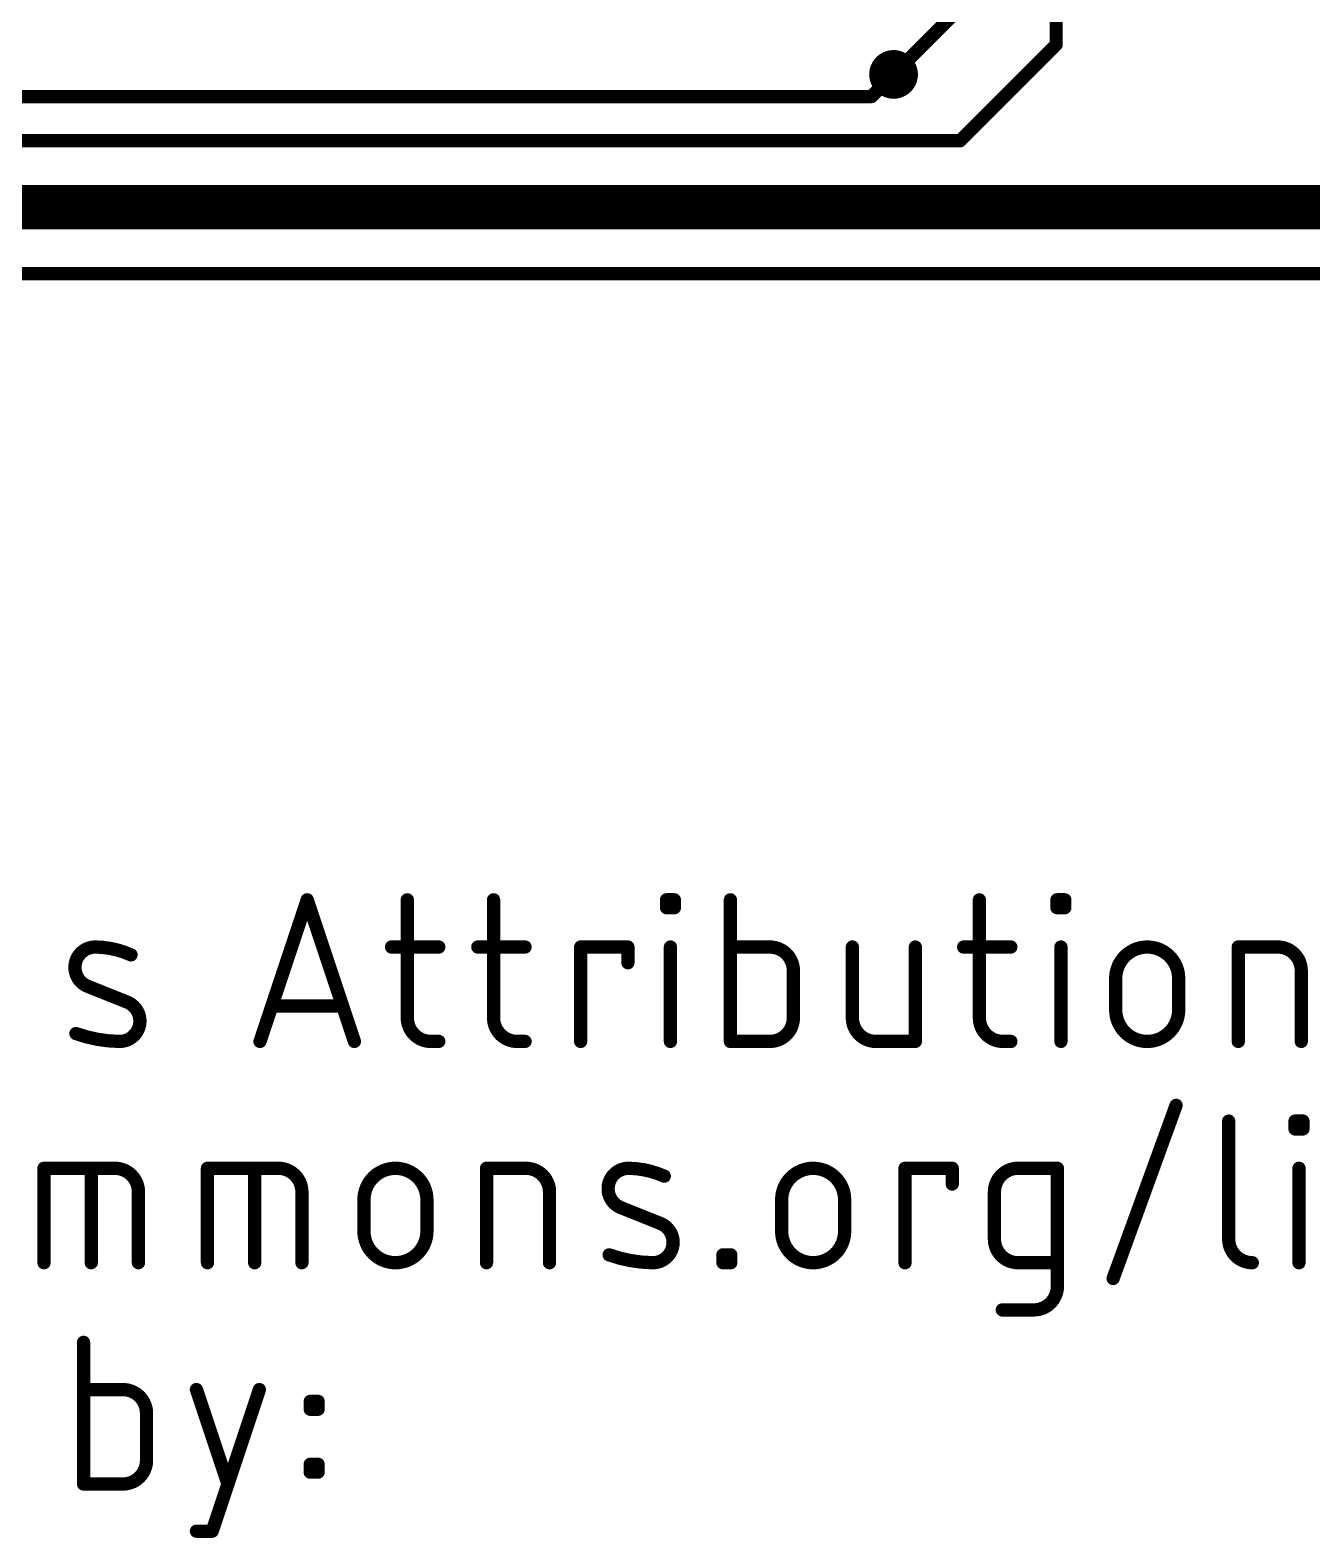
# Model space of a CAD drawing. Extents: x -15.2 to 71.4, y -14.5 to 36.9.
# Drawn here: x 27.43 to 42.14, y -14.51 to 2.79 of the extents above; entities that cross this region are included whole.
import ezdxf

# ---------------------------------------------------------------- set-up
doc = ezdxf.new("R2010")
doc.units = 0
for name, color, linetype in [('1', 12, 'CONTINUOUS'), ('16', 132, 'CONTINUOUS'), ('18', 110, 'CONTINUOUS'), ('20', 31, 'CONTINUOUS'), ('51', 53, 'CONTINUOUS')]:
    doc.layers.add(name, color=color, linetype=linetype)

# ---------------------------------------------------------------- blocks, each defined once
blk = doc.blocks.new('ROUNDV')
at = {"const_width": 0.5}
blk.add_lwpolyline([(0, -0.25, 1), (0, 0.25, 1), (0, -0.25)], format="xyb", dxfattribs=at)

msp = doc.modelspace()

# ---------------------------------------------------------------- linework, layer by layer
at = {"layer": '1'}
for points, const_width in [([(39.204, 3.556), (39.204, 2.628)], 0.1524), ([(39.204, 2.628), (38.1, 1.524)], 0.1524), ([(37.084, 2.032), (37.338, 2.286)], 0.1524), ([(20.32, 2.032), (37.084, 2.032)], 0.1524), ([(38.1, 1.524), (16.256, 1.524)], 0.1524), ([(44.45, 0.762), (12.065, 0.762)], 0.508), ([(54.61, 0), (0, 0)], 0.1524)]:
    msp.add_lwpolyline(points, dxfattribs=dict(at, const_width=const_width))
at = {"layer": '1', "const_width": 0.0762}
for points in [[(39.1659, 2.628, 1), (39.2421, 2.628)], [(39.2309, 2.6011, 1), (39.1771, 2.6549)], [(37.3649, 2.2591, 1), (37.3111, 2.3129)], [(37.0571, 2.0589, 1), (37.1109, 2.0051)], [(37.084, 1.9939, 1), (37.084, 2.0701)], [(38.0731, 1.5509, 1), (38.1269, 1.4971)], [(38.1, 1.4859, 1), (38.1, 1.5621)]]:
    msp.add_lwpolyline(points, format="xyb", dxfattribs=at)
at = {"layer": '16', "const_width": 0.1524}
for points in [[(37.338, 2.286), (39.37, 4.318)], [(54.61, 0), (0, 0)]]:
    msp.add_lwpolyline(points, dxfattribs=at)
at = {"layer": '16', "const_width": 0.0762}
msp.add_lwpolyline([(37.3111, 2.3129, 1), (37.3649, 2.2591)], format="xyb", dxfattribs=at)
at = {"layer": '20', "const_width": 0.1524}
msp.add_lwpolyline([(0, 0), (54.61, 0)], dxfattribs=at)
at = {"layer": '51', "const_width": 0.1524}
for points in [[(30.0673, -8.8138), (30.6091, -7.1882)], [(30.6091, -7.1882), (31.151, -8.8138)], [(31.7577, -7.1882), (31.7577, -8.5429)], [(32.7477, -7.1882), (32.7477, -8.5429)], [(34.7323, -7.2785), (34.7323, -7.1882)], [(34.7323, -7.1882), (34.8226, -7.1882)], [(34.8226, -7.2785), (34.7323, -7.2785)], [(34.8226, -7.1882), (34.8226, -7.2785)], [(35.4656, -7.1882), (35.4656, -8.8138)], [(38.3228, -7.1882), (38.3228, -8.5429)], [(39.2132, -7.2785), (39.2132, -7.1882)], [(39.2132, -7.1882), (39.3035, -7.1882)], [(39.3035, -7.2785), (39.2132, -7.2785)], [(39.3035, -7.1882), (39.3035, -7.2785)], [(31.5771, -7.7301), (32.1189, -7.7301)], [(32.567, -7.7301), (33.1089, -7.7301)], [(33.7473, -8.8138), (33.7473, -7.7301)], [(33.7473, -7.7301), (34.2892, -7.7301)], [(34.2892, -7.7301), (34.2892, -7.9107)], [(34.7774, -8.8138), (34.7774, -7.7301)], [(35.9172, -7.7301), (35.4656, -7.7301)], [(36.8651, -7.7301), (36.8651, -8.5429)], [(37.5876, -8.8138), (37.5876, -7.7301)], [(38.1422, -7.7301), (38.684, -7.7301)], [(39.2584, -8.8138), (39.2584, -7.7301)], [(41.2939, -8.8138), (41.2939, -7.7301)], [(41.2939, -7.7301), (41.7455, -7.7301)], [(36.1881, -8.5429), (36.1881, -8.001)], [(42.0164, -8.001), (42.0164, -8.8138)], [(28.5423, -8.3622), (28.0908, -8.1816)], [(39.8871, -8.4526), (39.8871, -8.0913)], [(40.6096, -8.0913), (40.6096, -8.4526)], [(31.0155, -8.4074), (30.2027, -8.4074)], [(32.0286, -8.8138), (32.1189, -8.8138)], [(33.0186, -8.8138), (33.1089, -8.8138)], [(35.4656, -8.8138), (35.9172, -8.8138)], [(37.136, -8.8138), (37.5876, -8.8138)], [(38.5937, -8.8138), (38.684, -8.8138)], [(39.8575, -11.5344), (40.58, -9.5476)], [(41.1838, -9.7282), (41.1838, -11.0829)], [(41.9451, -9.8185), (41.9451, -9.7282)], [(41.9451, -9.7282), (42.0354, -9.7282)], [(42.0354, -9.7282), (42.0354, -9.8185)], [(42.0354, -9.8185), (41.9451, -9.8185)], [(27.5887, -11.3538), (27.5887, -10.2701)], [(27.5887, -10.2701), (28.4015, -10.2701)], [(28.1306, -11.3538), (28.1306, -10.2701)], [(29.4645, -11.3538), (29.4645, -10.2701)], [(29.4645, -10.2701), (30.2773, -10.2701)], [(30.0063, -11.3538), (30.0063, -10.2701)], [(32.6671, -11.3538), (32.6671, -10.2701)], [(32.6671, -10.2701), (33.1187, -10.2701)], [(37.4692, -11.3538), (37.4692, -10.2701)], [(37.4692, -10.2701), (38.0111, -10.2701)], [(38.0111, -10.2701), (38.0111, -10.4507)], [(38.7664, -10.2701), (39.2179, -10.2701)], [(39.2179, -10.2701), (39.2179, -11.6247)], [(41.9903, -11.3538), (41.9903, -10.2701)], [(28.6725, -10.541), (28.6725, -11.3538)], [(30.5482, -10.541), (30.5482, -11.3538)], [(31.2603, -10.9926), (31.2603, -10.6313)], [(31.9828, -10.6313), (31.9828, -10.9926)], [(33.3896, -10.541), (33.3896, -11.3538)], [(36.0539, -10.9926), (36.0539, -10.6313)], [(36.7764, -10.6313), (36.7764, -10.9926)], [(38.4955, -11.0829), (38.4955, -10.541)], [(34.661, -10.9022), (34.2094, -10.7216)], [(35.38, -11.3538), (35.38, -11.2635)], [(35.38, -11.2635), (35.4703, -11.2635)], [(35.4703, -11.2635), (35.4703, -11.3538)], [(35.4703, -11.3538), (35.38, -11.3538)], [(39.2179, -11.3538), (38.7664, -11.3538)], [(38.947, -11.8957), (38.5858, -11.8957)], [(28.0425, -12.2682), (28.0425, -13.8938)], [(28.4941, -12.8101), (28.0425, -12.8101)], [(29.3378, -12.8101), (29.699, -13.8938)], [(29.5184, -14.4357), (30.0603, -12.8101)], [(30.6439, -13.0358), (30.6439, -12.9455)], [(30.6439, -12.9455), (30.7342, -12.9455)], [(30.7342, -13.0358), (30.6439, -13.0358)], [(30.7342, -12.9455), (30.7342, -13.0358)], [(28.765, -13.6229), (28.765, -13.081)], [(30.6439, -13.7583), (30.6439, -13.668)], [(30.6439, -13.668), (30.7342, -13.668)], [(30.7342, -13.668), (30.7342, -13.7583)], [(28.0425, -13.8938), (28.4941, -13.8938)], [(30.7342, -13.7583), (30.6439, -13.7583)], [(29.3378, -14.4357), (29.5184, -14.4357)]]:
    msp.add_lwpolyline(points, dxfattribs=at)
at = {"layer": '51'}
for points, const_width in [([(30.6453, -7.1762, 1), (30.573, -7.2002)], 0.0762), ([(30.6453, -7.2002, 1), (30.573, -7.1762)], 0.0762), ([(31.7958, -7.1882, 1), (31.7196, -7.1882)], 0.0762), ([(32.7858, -7.1882, 1), (32.7096, -7.1882)], 0.0762), ([(34.7704, -7.1882, 1), (34.6942, -7.1882)], 0.0762), ([(34.7323, -7.1501, 1), (34.7323, -7.2263)], 0.0762), ([(34.7323, -7.2404, 1), (34.7323, -7.3166)], 0.0762), ([(34.6942, -7.2785, 1), (34.7704, -7.2785)], 0.0762), ([(34.8607, -7.1882, 1), (34.7845, -7.1882)], 0.0762), ([(34.7845, -7.2785, 1), (34.8607, -7.2785)], 0.0762), ([(34.8226, -7.2263, 1), (34.8226, -7.1501)], 0.0762), ([(34.8226, -7.3166, 1), (34.8226, -7.2404)], 0.0762), ([(35.5037, -7.1882, 1), (35.4275, -7.1882)], 0.0762), ([(38.3609, -7.1882, 1), (38.2847, -7.1882)], 0.0762), ([(39.2513, -7.1882, 1), (39.1751, -7.1882)], 0.0762), ([(39.2132, -7.1501, 1), (39.2132, -7.2263)], 0.0762), ([(39.2132, -7.2404, 1), (39.2132, -7.3166)], 0.0762), ([(39.1751, -7.2785, 1), (39.2513, -7.2785)], 0.0762), ([(39.3416, -7.1882, 1), (39.2654, -7.1882)], 0.0762), ([(39.2654, -7.2785, 1), (39.3416, -7.2785)], 0.0762), ([(39.3035, -7.2263, 1), (39.3035, -7.1501)], 0.0762), ([(39.3035, -7.3166, 1), (39.3035, -7.2404)], 0.0762), ([(28.1811, -7.7301, 0.8318), (28.0908, -8.1816)], 0.1524), ([(28.1816, -7.692, 1), (28.1805, -7.7682)], 0.0762), ([(28.5875, -7.8204, 0.1026), (28.1811, -7.7301)], 0.1524), ([(28.1805, -7.7682, 1), (28.1816, -7.692)], 0.0762), ([(28.5718, -7.8551, 1), (28.6031, -7.7856)], 0.0762), ([(31.5771, -7.692, 1), (31.5771, -7.7682)], 0.0762), ([(32.1189, -7.7682, 1), (32.1189, -7.692)], 0.0762), ([(32.567, -7.692, 1), (32.567, -7.7682)], 0.0762), ([(33.1089, -7.7682, 1), (33.1089, -7.692)], 0.0762), ([(33.7854, -7.7301, 1), (33.7092, -7.7301)], 0.0762), ([(33.7473, -7.692, 1), (33.7473, -7.7682)], 0.0762), ([(34.3273, -7.7301, 1), (34.2511, -7.7301)], 0.0762), ([(34.2892, -7.7682, 1), (34.2892, -7.692)], 0.0762), ([(34.8155, -7.7301, 1), (34.7393, -7.7301)], 0.0762), ([(35.4656, -7.692, 1), (35.4656, -7.7682)], 0.0762), ([(36.1881, -8.001, 0.4142), (35.9172, -7.7301)], 0.1524), ([(35.9172, -7.692, 1), (35.9172, -7.7682)], 0.0762), ([(35.9172, -7.7682, 1), (35.9172, -7.692)], 0.0762), ([(36.9032, -7.7301, 1), (36.827, -7.7301)], 0.0762), ([(37.6257, -7.7301, 1), (37.5495, -7.7301)], 0.0762), ([(38.1422, -7.692, 1), (38.1422, -7.7682)], 0.0762), ([(38.684, -7.7682, 1), (38.684, -7.692)], 0.0762), ([(39.2965, -7.7301, 1), (39.2203, -7.7301)], 0.0762), ([(40.6096, -8.0913, 1), (39.8871, -8.0913)], 0.1524), ([(41.332, -7.7301, 1), (41.2558, -7.7301)], 0.0762), ([(41.2939, -7.692, 1), (41.2939, -7.7682)], 0.0762), ([(42.0164, -8.001, 0.4142), (41.7455, -7.7301)], 0.1524), ([(41.7455, -7.692, 1), (41.7455, -7.7682)], 0.0762), ([(41.7455, -7.7682, 1), (41.7455, -7.692)], 0.0762), ([(34.2511, -7.9107, 1), (34.3273, -7.9107)], 0.0762), ([(36.2262, -8.001, 1), (36.15, -8.001)], 0.0762), ([(42.0545, -8.001, 1), (41.9783, -8.001)], 0.0762), ([(28.1049, -8.1463, 1), (28.0766, -8.217)], 0.0762), ([(28.0766, -8.217, 1), (28.1049, -8.1462)], 0.0762), ([(36.15, -8.001, 1), (36.2262, -8.001)], 0.0762), ([(39.9252, -8.0913, 1), (39.849, -8.0913)], 0.0762), ([(39.849, -8.0913, 1), (39.9252, -8.0913)], 0.0762), ([(40.6477, -8.0913, 1), (40.5715, -8.0913)], 0.0762), ([(40.5715, -8.0913, 1), (40.6477, -8.0913)], 0.0762), ([(41.9783, -8.001, 1), (42.0545, -8.001)], 0.0762), ([(28.452, -8.8138, 0.8318), (28.5423, -8.3622)], 0.1524), ([(28.5565, -8.3269, 1), (28.5282, -8.3976)], 0.0762), ([(28.5282, -8.3976, 1), (28.5565, -8.3269)], 0.0762), ([(30.2027, -8.3693, 1), (30.2027, -8.4455)], 0.0762), ([(31.0155, -8.4455, 1), (31.0155, -8.3693)], 0.0762), ([(31.7577, -8.5429, 0.4142), (32.0286, -8.8138)], 0.1524), ([(31.7958, -8.5429, 1), (31.7196, -8.5429)], 0.0762), ([(32.7477, -8.5429, 0.4142), (33.0186, -8.8138)], 0.1524), ([(32.7858, -8.5429, 1), (32.7096, -8.5429)], 0.0762), ([(35.9172, -8.8138, 0.4142), (36.1881, -8.5429)], 0.1524), ([(36.2262, -8.5429, 1), (36.15, -8.5429)], 0.0762), ([(36.8651, -8.5429, 0.4142), (37.136, -8.8138)], 0.1524), ([(36.9032, -8.5429, 1), (36.827, -8.5429)], 0.0762), ([(38.3228, -8.5429, 0.4142), (38.5937, -8.8138)], 0.1524), ([(38.3609, -8.5429, 1), (38.2847, -8.5429)], 0.0762), ([(39.8871, -8.4526, 1), (40.6096, -8.4526)], 0.1524), ([(39.9252, -8.4526, 1), (39.849, -8.4526)], 0.0762), ([(39.849, -8.4526, 1), (39.9252, -8.4526)], 0.0762), ([(40.6477, -8.4526, 1), (40.5715, -8.4526)], 0.0762), ([(40.5715, -8.4526, 1), (40.6477, -8.4526)], 0.0762), ([(27.9682, -8.6876, 1), (27.9424, -8.7593)], 0.0762), ([(27.9553, -8.7235, 0.083), (28.452, -8.8138)], 0.1524), ([(31.7196, -8.5429, 1), (31.7958, -8.5429)], 0.0762), ([(32.7096, -8.5429, 1), (32.7858, -8.5429)], 0.0762), ([(36.15, -8.5429, 1), (36.2262, -8.5429)], 0.0762), ([(36.827, -8.5429, 1), (36.9032, -8.5429)], 0.0762), ([(38.2847, -8.5429, 1), (38.3609, -8.5429)], 0.0762), ([(28.4525, -8.7757, 1), (28.4515, -8.8519)], 0.0762), ([(28.4515, -8.8519, 1), (28.4525, -8.7757)], 0.0762), ([(30.0311, -8.8018, 1), (30.1034, -8.8258)], 0.0762), ([(31.1148, -8.8258, 1), (31.1871, -8.8018)], 0.0762), ([(32.0286, -8.7757, 1), (32.0286, -8.8519)], 0.0762), ([(32.0286, -8.8519, 1), (32.0286, -8.7757)], 0.0762), ([(32.1189, -8.8519, 1), (32.1189, -8.7757)], 0.0762), ([(33.0186, -8.7757, 1), (33.0186, -8.8519)], 0.0762), ([(33.0186, -8.8519, 1), (33.0186, -8.7757)], 0.0762), ([(33.1089, -8.8519, 1), (33.1089, -8.7757)], 0.0762), ([(33.7092, -8.8138, 1), (33.7854, -8.8138)], 0.0762), ([(34.7393, -8.8138, 1), (34.8155, -8.8138)], 0.0762), ([(35.4656, -8.7757, 1), (35.4656, -8.8519)], 0.0762), ([(35.4275, -8.8138, 1), (35.5037, -8.8138)], 0.0762), ([(35.9172, -8.7757, 1), (35.9172, -8.8519)], 0.0762), ([(35.9172, -8.8519, 1), (35.9172, -8.7757)], 0.0762), ([(37.136, -8.7757, 1), (37.136, -8.8519)], 0.0762), ([(37.136, -8.8519, 1), (37.136, -8.7757)], 0.0762), ([(37.5495, -8.8138, 1), (37.6257, -8.8138)], 0.0762), ([(37.5876, -8.8519, 1), (37.5876, -8.7757)], 0.0762), ([(38.5937, -8.7757, 1), (38.5937, -8.8519)], 0.0762), ([(38.5937, -8.8519, 1), (38.5937, -8.7757)], 0.0762), ([(38.684, -8.8519, 1), (38.684, -8.7757)], 0.0762), ([(39.2203, -8.8138, 1), (39.2965, -8.8138)], 0.0762), ([(41.2558, -8.8138, 1), (41.332, -8.8138)], 0.0762), ([(41.9783, -8.8138, 1), (42.0545, -8.8138)], 0.0762), ([(40.6158, -9.5606, 1), (40.5442, -9.5346)], 0.0762), ([(41.2219, -9.7282, 1), (41.1457, -9.7282)], 0.0762), ([(41.9832, -9.7282, 1), (41.907, -9.7282)], 0.0762), ([(41.9451, -9.6901, 1), (41.9451, -9.7663)], 0.0762), ([(42.0735, -9.7282, 1), (41.9973, -9.7282)], 0.0762), ([(42.0354, -9.7663, 1), (42.0354, -9.6901)], 0.0762), ([(41.9451, -9.7804, 1), (41.9451, -9.8566)], 0.0762), ([(41.907, -9.8185, 1), (41.9832, -9.8185)], 0.0762), ([(41.9973, -9.8185, 1), (42.0735, -9.8185)], 0.0762), ([(42.0354, -9.8566, 1), (42.0354, -9.7804)], 0.0762), ([(27.6268, -10.2701, 1), (27.5506, -10.2701)], 0.0762), ([(27.5887, -10.232, 1), (27.5887, -10.3082)], 0.0762), ([(28.1687, -10.2701, 1), (28.0925, -10.2701)], 0.0762), ([(28.6725, -10.541, 0.4142), (28.4015, -10.2701)], 0.1524), ([(28.4015, -10.232, 1), (28.4015, -10.3082)], 0.0762), ([(28.4015, -10.3082, 1), (28.4015, -10.232)], 0.0762), ([(29.5026, -10.2701, 1), (29.4264, -10.2701)], 0.0762), ([(29.4645, -10.232, 1), (29.4645, -10.3082)], 0.0762), ([(30.0444, -10.2701, 1), (29.9682, -10.2701)], 0.0762), ([(30.5482, -10.541, 0.4142), (30.2773, -10.2701)], 0.1524), ([(30.2773, -10.232, 1), (30.2773, -10.3082)], 0.0762), ([(30.2773, -10.3082, 1), (30.2773, -10.232)], 0.0762), ([(31.9828, -10.6313, 1), (31.2603, -10.6313)], 0.1524), ([(32.7052, -10.2701, 1), (32.629, -10.2701)], 0.0762), ([(32.6671, -10.232, 1), (32.6671, -10.3082)], 0.0762), ([(33.3896, -10.541, 0.4142), (33.1187, -10.2701)], 0.1524), ([(33.1187, -10.232, 1), (33.1187, -10.3082)], 0.0762), ([(33.1187, -10.3082, 1), (33.1187, -10.232)], 0.0762), ([(34.2997, -10.2701, 0.8318), (34.2094, -10.7216)], 0.1524), ([(34.7061, -10.3604, 0.1026), (34.2997, -10.2701)], 0.1524), ([(34.3003, -10.232, 1), (34.2992, -10.3082)], 0.0762), ([(34.2992, -10.3082, 1), (34.3003, -10.232)], 0.0762), ([(36.7764, -10.6313, 1), (36.0539, -10.6313)], 0.1524), ([(37.5073, -10.2701, 1), (37.4311, -10.2701)], 0.0762), ([(37.4692, -10.232, 1), (37.4692, -10.3082)], 0.0762), ([(38.0492, -10.2701, 1), (37.973, -10.2701)], 0.0762), ([(38.0111, -10.3082, 1), (38.0111, -10.232)], 0.0762), ([(38.7664, -10.2701, 0.4142), (38.4955, -10.541)], 0.1524), ([(38.7664, -10.232, 1), (38.7664, -10.3082)], 0.0762), ([(38.7664, -10.3082, 1), (38.7664, -10.232)], 0.0762), ([(39.256, -10.2701, 1), (39.1798, -10.2701)], 0.0762), ([(39.2179, -10.3082, 1), (39.2179, -10.232)], 0.0762), ([(42.0284, -10.2701, 1), (41.9522, -10.2701)], 0.0762), ([(34.6905, -10.3951, 1), (34.7218, -10.3256)], 0.0762), ([(28.7106, -10.541, 1), (28.6344, -10.541)], 0.0762), ([(28.6344, -10.541, 1), (28.7106, -10.541)], 0.0762), ([(30.5863, -10.541, 1), (30.5101, -10.541)], 0.0762), ([(30.5101, -10.541, 1), (30.5863, -10.541)], 0.0762), ([(31.2984, -10.6313, 1), (31.2222, -10.6313)], 0.0762), ([(32.0209, -10.6313, 1), (31.9447, -10.6313)], 0.0762), ([(33.4277, -10.541, 1), (33.3515, -10.541)], 0.0762), ([(33.3515, -10.541, 1), (33.4277, -10.541)], 0.0762), ([(36.092, -10.6313, 1), (36.0158, -10.6313)], 0.0762), ([(36.8145, -10.6313, 1), (36.7383, -10.6313)], 0.0762), ([(37.973, -10.4507, 1), (38.0492, -10.4507)], 0.0762), ([(38.5336, -10.541, 1), (38.4574, -10.541)], 0.0762), ([(38.4574, -10.541, 1), (38.5336, -10.541)], 0.0762), ([(31.2222, -10.6313, 1), (31.2984, -10.6313)], 0.0762), ([(31.9447, -10.6313, 1), (32.0209, -10.6313)], 0.0762), ([(34.2236, -10.6863, 1), (34.1953, -10.757)], 0.0762), ([(34.1953, -10.757, 1), (34.2236, -10.6862)], 0.0762), ([(36.0158, -10.6313, 1), (36.092, -10.6313)], 0.0762), ([(36.7383, -10.6313, 1), (36.8145, -10.6313)], 0.0762), ([(34.5707, -11.3538, 0.8318), (34.661, -10.9022)], 0.1524), ([(34.6751, -10.8669, 1), (34.6468, -10.9376)], 0.0762), ([(34.6468, -10.9376, 1), (34.6751, -10.8669)], 0.0762), ([(31.2603, -10.9926, 1), (31.9828, -10.9926)], 0.1524), ([(31.2984, -10.9926, 1), (31.2222, -10.9926)], 0.0762), ([(31.2222, -10.9926, 1), (31.2984, -10.9926)], 0.0762), ([(32.0209, -10.9926, 1), (31.9447, -10.9926)], 0.0762), ([(31.9447, -10.9926, 1), (32.0209, -10.9926)], 0.0762), ([(36.0539, -10.9926, 1), (36.7764, -10.9926)], 0.1524), ([(36.092, -10.9926, 1), (36.0158, -10.9926)], 0.0762), ([(36.0158, -10.9926, 1), (36.092, -10.9926)], 0.0762), ([(36.8145, -10.9926, 1), (36.7383, -10.9926)], 0.0762), ([(36.7383, -10.9926, 1), (36.8145, -10.9926)], 0.0762), ([(38.4955, -11.0829, 0.4142), (38.7664, -11.3538)], 0.1524), ([(38.5336, -11.0829, 1), (38.4574, -11.0829)], 0.0762), ([(38.4574, -11.0829, 1), (38.5336, -11.0829)], 0.0762), ([(41.1838, -11.0829, 0.4142), (41.4547, -11.3538)], 0.1524), ([(41.2219, -11.0829, 1), (41.1457, -11.0829)], 0.0762), ([(41.1457, -11.0829, 1), (41.2219, -11.0829)], 0.0762), ([(34.0868, -11.2276, 1), (34.061, -11.2993)], 0.0762), ([(34.0739, -11.2635, 0.083), (34.5707, -11.3538)], 0.1524), ([(35.4181, -11.2635, 1), (35.3419, -11.2635)], 0.0762), ([(35.38, -11.2254, 1), (35.38, -11.3016)], 0.0762), ([(35.5084, -11.2635, 1), (35.4322, -11.2635)], 0.0762), ([(35.4703, -11.3016, 1), (35.4703, -11.2254)], 0.0762), ([(27.5506, -11.3538, 1), (27.6268, -11.3538)], 0.0762), ([(28.0925, -11.3538, 1), (28.1687, -11.3538)], 0.0762), ([(28.6344, -11.3538, 1), (28.7106, -11.3538)], 0.0762), ([(29.4264, -11.3538, 1), (29.5026, -11.3538)], 0.0762), ([(29.9682, -11.3538, 1), (30.0444, -11.3538)], 0.0762), ([(30.5101, -11.3538, 1), (30.5863, -11.3538)], 0.0762), ([(32.629, -11.3538, 1), (32.7052, -11.3538)], 0.0762), ([(33.3515, -11.3538, 1), (33.4277, -11.3538)], 0.0762), ([(34.5712, -11.3157, 1), (34.5701, -11.3919)], 0.0762), ([(34.5701, -11.3919, 1), (34.5712, -11.3157)], 0.0762), ([(35.38, -11.3157, 1), (35.38, -11.3919)], 0.0762), ([(35.3419, -11.3538, 1), (35.4181, -11.3538)], 0.0762), ([(35.4322, -11.3538, 1), (35.5084, -11.3538)], 0.0762), ([(35.4703, -11.3919, 1), (35.4703, -11.3157)], 0.0762), ([(37.4311, -11.3538, 1), (37.5073, -11.3538)], 0.0762), ([(38.7664, -11.3157, 1), (38.7664, -11.3919)], 0.0762), ([(38.7664, -11.3919, 1), (38.7664, -11.3157)], 0.0762), ([(39.2179, -11.3919, 1), (39.2179, -11.3157)], 0.0762), ([(41.4547, -11.3919, 1), (41.4547, -11.3157)], 0.0762), ([(41.9522, -11.3538, 1), (42.0284, -11.3538)], 0.0762), ([(38.947, -11.8957, 0.4142), (39.2179, -11.6247)], 0.1524), ([(39.256, -11.6247, 1), (39.1798, -11.6247)], 0.0762), ([(39.1798, -11.6247, 1), (39.256, -11.6247)], 0.0762), ([(39.8217, -11.5214, 1), (39.8933, -11.5474)], 0.0762), ([(38.5858, -11.8576, 1), (38.5858, -11.9338)], 0.0762), ([(38.947, -11.8576, 1), (38.947, -11.9338)], 0.0762), ([(38.947, -11.9338, 1), (38.947, -11.8576)], 0.0762), ([(28.0806, -12.2682, 1), (28.0044, -12.2682)], 0.0762), ([(28.0425, -12.772, 1), (28.0425, -12.8482)], 0.0762), ([(28.765, -13.081, 0.4142), (28.4941, -12.8101)], 0.1524), ([(28.4941, -12.772, 1), (28.4941, -12.8482)], 0.0762), ([(28.4941, -12.8482, 1), (28.4941, -12.772)], 0.0762), ([(29.3739, -12.798, 1), (29.3016, -12.8221)], 0.0762), ([(30.0964, -12.8221, 1), (30.0241, -12.798)], 0.0762), ([(30.682, -12.9455, 1), (30.6058, -12.9455)], 0.0762), ([(30.6439, -12.9074, 1), (30.6439, -12.9836)], 0.0762), ([(30.6439, -12.9977, 1), (30.6439, -13.0739)], 0.0762), ([(30.7723, -12.9455, 1), (30.6961, -12.9455)], 0.0762), ([(30.7342, -12.9836, 1), (30.7342, -12.9074)], 0.0762), ([(30.7342, -13.0739, 1), (30.7342, -12.9977)], 0.0762), ([(28.8031, -13.081, 1), (28.7269, -13.081)], 0.0762), ([(28.7269, -13.081, 1), (28.8031, -13.081)], 0.0762), ([(30.6058, -13.0358, 1), (30.682, -13.0358)], 0.0762), ([(30.6961, -13.0358, 1), (30.7723, -13.0358)], 0.0762), ([(28.4941, -13.8938, 0.4142), (28.765, -13.6229)], 0.1524), ([(28.8031, -13.6229, 1), (28.7269, -13.6229)], 0.0762), ([(28.7269, -13.6229, 1), (28.8031, -13.6229)], 0.0762), ([(30.682, -13.668, 1), (30.6058, -13.668)], 0.0762), ([(30.6439, -13.6299, 1), (30.6439, -13.7061)], 0.0762), ([(30.7723, -13.668, 1), (30.6961, -13.668)], 0.0762), ([(30.7342, -13.7061, 1), (30.7342, -13.6299)], 0.0762), ([(28.0425, -13.8557, 1), (28.0425, -13.9319)], 0.0762), ([(28.4941, -13.8557, 1), (28.4941, -13.9319)], 0.0762), ([(28.4941, -13.9319, 1), (28.4941, -13.8557)], 0.0762), ([(29.6629, -13.9058, 1), (29.7352, -13.8818)], 0.0762), ([(30.6439, -13.7202, 1), (30.6439, -13.7964)], 0.0762), ([(30.6058, -13.7583, 1), (30.682, -13.7583)], 0.0762), ([(30.6961, -13.7583, 1), (30.7723, -13.7583)], 0.0762), ([(30.7342, -13.7964, 1), (30.7342, -13.7202)], 0.0762), ([(28.0044, -13.8938, 1), (28.0806, -13.8938)], 0.0762), ([(29.3378, -14.3976, 1), (29.3378, -14.4738)], 0.0762), ([(29.5184, -14.4738, 1), (29.5184, -14.3976)], 0.0762), ([(29.4823, -14.4236, 1), (29.5546, -14.4477)], 0.0762)]:
    msp.add_lwpolyline(points, format="xyb", dxfattribs=dict(at, const_width=const_width))

# ---------------------------------------------------------------- block references
at = {"layer": '18', "xscale": 0.5588, "yscale": 0.5588}
msp.add_blockref('ROUNDV', (37.338, 2.286), dxfattribs=at)
msp.add_blockref('ROUNDV', (37.338, 2.286), dxfattribs=at)

doc.saveas('drawing.dxf')
